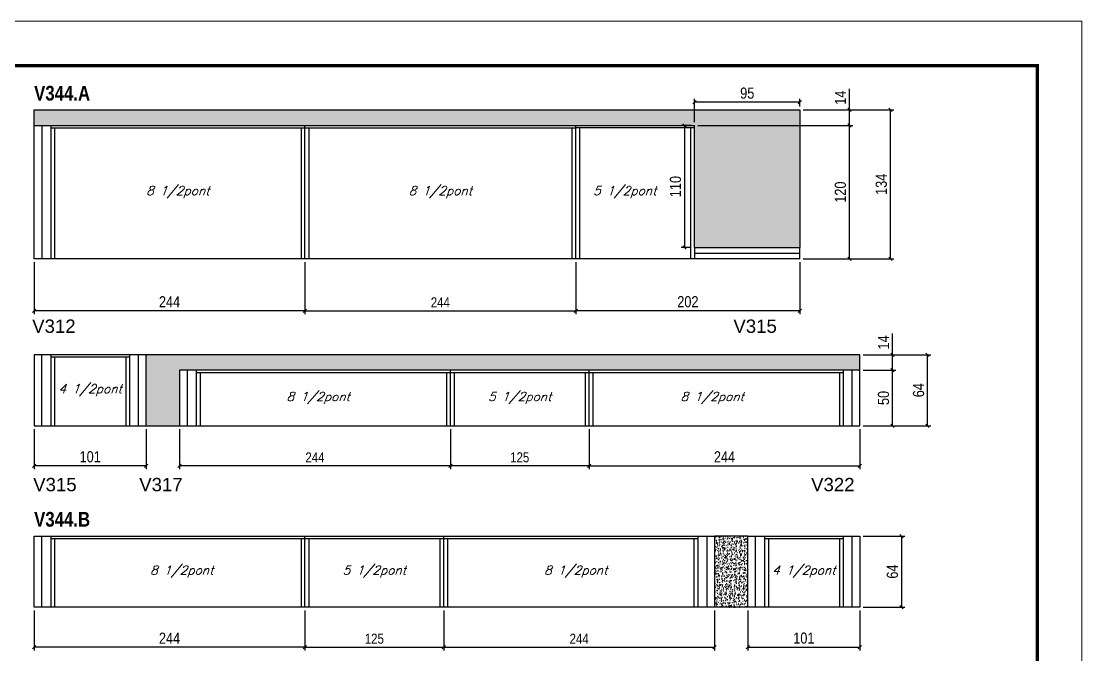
# Model space of a CAD drawing. Extents: x 2603 to 22413, y 1253 to 30260.
# Drawn here: x 18466 to 19421, y 21258 to 21829 of the extents above; entities that cross this region are included whole.
import ezdxf

# ---------------------------------------------------------------- set-up
doc = ezdxf.new("R2010")
doc.units = 0
doc.linetypes.add('DASHED', pattern=[0.75, 0.5, -0.25])
for name, color, linetype in [('5', 5, 'Continuous'), ('COTA', 241, 'Continuous'), ('NOMENCLATURA', 7, 'Continuous'), ('Painéis', 200, 'Continuous'), ('SARR_2.2x10', 60, 'Continuous'), ('SARR_2.2x7', 40, 'Continuous'), ('SARR_3.5x7', 81, 'Continuous'), ('texto', 7, 'Continuous')]:
    doc.layers.add(name, color=color, linetype=linetype)
doc.layers.add('Folhas', color=255, linetype='Continuous', lineweight=9)
doc.layers.add('SARRAFO DE PRESSAO', color=251, linetype='DASHED', lineweight=9)
doc.styles.add('COTA TECNICA', font='techl___.ttf', dxfattribs={"height": 10})
doc.styles.add('COTA TECNICA-50', font='techl___.ttf', dxfattribs={"height": 9})
doc.styles.add('Romans', font='romans.shx')
doc.styles.get("Standard").update_dxf_attribs({"font": 'arial.ttf'})
doc.styles.add('TECNICA', font='techb___.ttf', dxfattribs={"height": 10})
doc.dimstyles.new('COTA PAINEL-50', dxfattribs={"dimtxt": 9, "dimasz": 3, "dimexe": 3, "dimexo": 3, "dimgap": 3, "dimtad": 1, "dimdec": 1, "dimzin": 12, "dimdsep": 46, "dimtxsty": 'COTA TECNICA-50', "dimblk1": 'OBLIQUE', "dimblk2": 'OBLIQUE', "dimsah": 1, "dimcen": 0.9, "dimclrd": 4, "dimclre": 4, "dimclrt": 240, "dimadec": 1, "dimazin": 3, "dimtfac": 1, "dimtdec": 1, "dimtmove": 0, "dimatfit": 3, "dimfxl": 1, "dimtolj": 1, "dimtzin": 12, "dimarcsym": 0})
doc.dimstyles.new('PAINEL', dxfattribs={"dimtxt": 10, "dimasz": 3, "dimexe": 3, "dimexo": 3, "dimgap": 3, "dimtad": 1, "dimdec": 1, "dimzin": 12, "dimdsep": 46, "dimtxsty": 'COTA TECNICA', "dimblk1": 'OBLIQUE', "dimblk2": 'OBLIQUE', "dimsah": 1, "dimcen": 0.9, "dimclrd": 4, "dimclre": 4, "dimclrt": 240, "dimadec": 1, "dimazin": 3, "dimtfac": 1, "dimtdec": 1, "dimtmove": 0, "dimatfit": 3, "dimfxl": 1, "dimtolj": 1, "dimtzin": 12, "dimarcsym": 0})

# ---------------------------------------------------------------- blocks, each defined once
blk = doc.blocks.new('9999999999')
at = {"layer": 'Folhas'}
blk.add_lwpolyline([(98138.98, 34190.21), (99623.98, 34190.21), (99623.98, 35240.21), (98138.98, 35240.21)], close=True, dxfattribs=at)
at = {"layer": 'Folhas', "color": 30, "const_width": 3}
blk.add_lwpolyline([(98213.98, 34230.21), (99583.98, 34230.21), (99583.98, 35200.21), (98213.98, 35200.21)], close=True, dxfattribs=at)
blk = doc.blocks.new('_Oblique')
at = {"color": 0, "linetype": 'ByBlock', "lineweight": -2}
blk.add_line((-0.5, -0.5), (0.5, 0.5), dxfattribs=at)
blk = doc.blocks.new('*D19')
at = {"layer": 'COTA', "color": 4, "linetype": 'ByBlock', "lineweight": -2, "transparency": 16777216}
for p, q in [((18721.47, 21612.18), (18721.47, 21565.31)), ((18965.47, 21612.18), (18965.47, 21565.31)), ((18721.47, 21568.31), (18965.47, 21568.31))]:
    blk.add_line(p, q, dxfattribs=at)
at = {"layer": 'Defpoints', "color": 0, "linetype": 'ByBlock', "transparency": 16777216}
for p in [(18721.47, 21615.18), (18965.47, 21615.18), (18965.47, 21568.31)]:
    blk.add_point(p, dxfattribs=at)
at = {"layer": 'COTA', "color": 4, "linetype": 'ByBlock', "lineweight": -2, "transparency": 16777216, "xscale": 3, "yscale": 3, "zscale": 3, "rotation": 180}
blk.add_blockref('_Oblique', (18721.47, 21568.31), dxfattribs=at)
at = {"layer": 'COTA', "color": 4, "linetype": 'ByBlock', "lineweight": -2, "transparency": 16777216, "xscale": 3, "yscale": 3, "zscale": 3}
blk.add_blockref('_Oblique', (18965.47, 21568.31), dxfattribs=at)
at = {"layer": 'COTA', "color": 240, "linetype": 'ByBlock', "transparency": 16777216, "insert": (18843.47, 21575.87), "char_height": 9, "attachment_point": 5, "style": 'COTA TECNICA-50'}
blk.add_mtext('\\A1;244', dxfattribs=at)
blk = doc.blocks.new('*D690')
at = {"layer": 'COTA', "color": 4, "linetype": 'ByBlock', "lineweight": -2, "transparency": 16777216}
for p, q in [((18477.47, 21612.18), (18477.47, 21565.31)), ((18721.47, 21612.18), (18721.47, 21565.31)), ((18721.47, 21568.31), (18477.47, 21568.31))]:
    blk.add_line(p, q, dxfattribs=at)
at = {"layer": 'Defpoints', "color": 0, "linetype": 'ByBlock', "transparency": 16777216}
for p in [(18477.47, 21615.18), (18721.47, 21615.18), (18477.47, 21568.31)]:
    blk.add_point(p, dxfattribs=at)
at = {"layer": 'COTA', "color": 4, "linetype": 'ByBlock', "lineweight": -2, "transparency": 16777216, "xscale": 3, "yscale": 3, "zscale": 3, "rotation": 180}
blk.add_blockref('_Oblique', (18477.47, 21568.31), dxfattribs=at)
at = {"layer": 'COTA', "color": 4, "linetype": 'ByBlock', "lineweight": -2, "transparency": 16777216, "xscale": 3, "yscale": 3, "zscale": 3}
blk.add_blockref('_Oblique', (18721.47, 21568.31), dxfattribs=at)
at = {"layer": 'COTA', "color": 240, "linetype": 'ByBlock', "transparency": 16777216, "insert": (18599.47, 21576.38), "char_height": 10, "attachment_point": 5, "style": 'COTA TECNICA'}
blk.add_mtext('\\A1;244', dxfattribs=at)
blk = doc.blocks.new('*D20')
at = {"layer": 'COTA', "color": 4, "linetype": 'ByBlock', "lineweight": -2, "transparency": 16777216}
for p, q in [((18965.47, 21612.18), (18965.47, 21565.31)), ((19167.47, 21612.18), (19167.47, 21565.31)), ((19167.47, 21568.31), (18965.47, 21568.31))]:
    blk.add_line(p, q, dxfattribs=at)
at = {"layer": 'Defpoints', "color": 0, "linetype": 'ByBlock', "transparency": 16777216}
for p in [(18965.47, 21615.18), (19167.47, 21615.18), (18965.47, 21568.31)]:
    blk.add_point(p, dxfattribs=at)
at = {"layer": 'COTA', "color": 4, "linetype": 'ByBlock', "lineweight": -2, "transparency": 16777216, "xscale": 3, "yscale": 3, "zscale": 3, "rotation": 180}
blk.add_blockref('_Oblique', (18965.47, 21568.31), dxfattribs=at)
at = {"layer": 'COTA', "color": 4, "linetype": 'ByBlock', "lineweight": -2, "transparency": 16777216, "xscale": 3, "yscale": 3, "zscale": 3}
blk.add_blockref('_Oblique', (19167.47, 21568.31), dxfattribs=at)
at = {"layer": 'COTA', "color": 240, "linetype": 'ByBlock', "transparency": 16777216, "insert": (19066.47, 21576.41), "char_height": 10, "attachment_point": 5, "style": 'COTA TECNICA'}
blk.add_mtext('\\A1;202', dxfattribs=at)
blk = doc.blocks.new('*D21')
at = {"layer": 'COTA', "color": 4, "linetype": 'ByBlock', "lineweight": -2, "transparency": 16777216}
for p, q in [((19072.47, 21738.18), (19072.47, 21759.19)), ((19167.47, 21752.18), (19167.47, 21759.19)), ((19167.47, 21756.19), (19072.47, 21756.19))]:
    blk.add_line(p, q, dxfattribs=at)
at = {"layer": 'Defpoints', "color": 0, "linetype": 'ByBlock', "transparency": 16777216}
for p in [(19072.47, 21756.19), (19167.47, 21749.18), (19072.47, 21735.18)]:
    blk.add_point(p, dxfattribs=at)
at = {"layer": 'COTA', "color": 4, "linetype": 'ByBlock', "lineweight": -2, "transparency": 16777216, "xscale": 3, "yscale": 3, "zscale": 3, "rotation": 180}
blk.add_blockref('_Oblique', (19072.47, 21756.19), dxfattribs=at)
at = {"layer": 'COTA', "color": 4, "linetype": 'ByBlock', "lineweight": -2, "transparency": 16777216, "xscale": 3, "yscale": 3, "zscale": 3}
blk.add_blockref('_Oblique', (19167.47, 21756.19), dxfattribs=at)
at = {"layer": 'COTA', "color": 240, "linetype": 'ByBlock', "transparency": 16777216, "insert": (19119.97, 21764.33), "char_height": 10, "attachment_point": 5, "style": 'COTA TECNICA'}
blk.add_mtext('\\A1;95', dxfattribs=at)
blk = doc.blocks.new('*D691')
at = {"layer": 'COTA', "color": 4, "linetype": 'ByBlock', "lineweight": -2, "transparency": 16777216}
for p, q in [((19069.47, 21735.18), (19060.45, 21735.18)), ((19063.45, 21735.18), (19063.45, 21625.18)), ((19069.47, 21625.18), (19060.45, 21625.18))]:
    blk.add_line(p, q, dxfattribs=at)
at = {"layer": 'Defpoints', "color": 0, "linetype": 'ByBlock', "transparency": 16777216}
for p in [(19072.47, 21735.18), (19063.45, 21625.18), (19072.47, 21625.18)]:
    blk.add_point(p, dxfattribs=at)
at = {"layer": 'COTA', "color": 4, "linetype": 'ByBlock', "lineweight": -2, "transparency": 16777216, "xscale": 3, "yscale": 3, "zscale": 3}
for p, rotation in [((19063.45, 21735.18), 90), ((19063.45, 21625.18), 270)]:
    blk.add_blockref('_Oblique', p, dxfattribs=dict(at, rotation=rotation))
at = {"layer": 'COTA', "color": 240, "linetype": 'ByBlock', "transparency": 16777216, "insert": (19055.35, 21680.18), "char_height": 10, "attachment_point": 5, "rotation": 90, "style": 'COTA TECNICA'}
blk.add_mtext('\\A1;110', dxfattribs=at)
blk = doc.blocks.new('*D692')
at = {"layer": 'COTA', "color": 4, "linetype": 'ByBlock', "lineweight": -2, "transparency": 16777216}
for p, q in [((19075.47, 21735.18), (19215.02, 21735.18)), ((19212.02, 21615.18), (19212.02, 21735.18)), ((19170.47, 21615.18), (19215.02, 21615.18))]:
    blk.add_line(p, q, dxfattribs=at)
at = {"layer": 'Defpoints', "color": 0, "linetype": 'ByBlock', "transparency": 16777216}
for p in [(19072.47, 21735.18), (19212.02, 21735.18), (19167.47, 21615.18)]:
    blk.add_point(p, dxfattribs=at)
at = {"layer": 'COTA', "color": 4, "linetype": 'ByBlock', "lineweight": -2, "transparency": 16777216, "xscale": 3, "yscale": 3, "zscale": 3}
for p, rotation in [((19212.02, 21735.18), 90), ((19212.02, 21615.18), 270)]:
    blk.add_blockref('_Oblique', p, dxfattribs=dict(at, rotation=rotation))
at = {"layer": 'COTA', "color": 240, "linetype": 'ByBlock', "transparency": 16777216, "insert": (19203.92, 21675.18), "char_height": 10, "attachment_point": 5, "rotation": 90, "style": 'COTA TECNICA'}
blk.add_mtext('\\A1;120', dxfattribs=at)
blk = doc.blocks.new('*D693')
at = {"layer": 'COTA', "color": 4, "linetype": 'ByBlock', "lineweight": -2, "transparency": 16777216}
for p, q in [((19212.02, 21749.18), (19212.02, 21768.29)), ((19170.47, 21749.18), (19215.02, 21749.18)), ((19212.02, 21735.18), (19212.02, 21749.18)), ((19075.47, 21735.18), (19215.02, 21735.18))]:
    blk.add_line(p, q, dxfattribs=at)
at = {"layer": 'Defpoints', "color": 0, "linetype": 'ByBlock', "transparency": 16777216}
for p in [(19167.47, 21749.18), (19212.02, 21749.18), (19072.47, 21735.18)]:
    blk.add_point(p, dxfattribs=at)
at = {"layer": 'COTA', "color": 4, "linetype": 'ByBlock', "lineweight": -2, "transparency": 16777216, "xscale": 3, "yscale": 3, "zscale": 3}
for p, rotation in [((19212.02, 21749.18), 90), ((19212.02, 21735.18), 270)]:
    blk.add_blockref('_Oblique', p, dxfattribs=dict(at, rotation=rotation))
at = {"layer": 'COTA', "color": 240, "linetype": 'ByBlock', "transparency": 16777216, "insert": (19203.95, 21760.24), "char_height": 10, "attachment_point": 5, "rotation": 90, "style": 'COTA TECNICA'}
blk.add_mtext('\\A1;14', dxfattribs=at)
blk = doc.blocks.new('*D694')
at = {"layer": 'COTA', "color": 4, "linetype": 'ByBlock', "lineweight": -2, "transparency": 16777216}
for p, q in [((19170.47, 21749.18), (19252.03, 21749.18)), ((19249.03, 21615.18), (19249.03, 21749.18)), ((19170.47, 21615.18), (19252.03, 21615.18))]:
    blk.add_line(p, q, dxfattribs=at)
at = {"layer": 'Defpoints', "color": 0, "linetype": 'ByBlock', "transparency": 16777216}
for p in [(19167.47, 21749.18), (19249.03, 21749.18), (19167.47, 21615.18)]:
    blk.add_point(p, dxfattribs=at)
at = {"layer": 'COTA', "color": 4, "linetype": 'ByBlock', "lineweight": -2, "transparency": 16777216, "xscale": 3, "yscale": 3, "zscale": 3}
for p, rotation in [((19249.03, 21749.18), 90), ((19249.03, 21615.18), 270)]:
    blk.add_blockref('_Oblique', p, dxfattribs=dict(at, rotation=rotation))
at = {"layer": 'COTA', "color": 240, "linetype": 'ByBlock', "transparency": 16777216, "insert": (19240.81, 21682.18), "char_height": 10, "attachment_point": 5, "rotation": 90, "style": 'COTA TECNICA'}
blk.add_mtext('\\A1;134', dxfattribs=at)
blk = doc.blocks.new('*D22')
at = {"layer": 'COTA', "color": 4, "linetype": 'ByBlock', "lineweight": -2, "transparency": 16777216}
for p, q in [((18852.47, 21461.72), (18852.47, 21425.63)), ((18977.47, 21461.72), (18977.47, 21425.63)), ((18977.47, 21428.63), (18852.47, 21428.63))]:
    blk.add_line(p, q, dxfattribs=at)
at = {"layer": 'Defpoints', "color": 0, "linetype": 'ByBlock', "transparency": 16777216}
for p in [(18852.47, 21464.72), (18977.47, 21464.72), (18852.47, 21428.63)]:
    blk.add_point(p, dxfattribs=at)
at = {"layer": 'COTA', "color": 4, "linetype": 'ByBlock', "lineweight": -2, "transparency": 16777216, "xscale": 3, "yscale": 3, "zscale": 3, "rotation": 180}
blk.add_blockref('_Oblique', (18852.47, 21428.63), dxfattribs=at)
at = {"layer": 'COTA', "color": 4, "linetype": 'ByBlock', "lineweight": -2, "transparency": 16777216, "xscale": 3, "yscale": 3, "zscale": 3}
blk.add_blockref('_Oblique', (18977.47, 21428.63), dxfattribs=at)
at = {"layer": 'COTA', "color": 240, "linetype": 'ByBlock', "transparency": 16777216, "insert": (18914.97, 21436.23), "char_height": 9, "attachment_point": 5, "style": 'COTA TECNICA-50'}
blk.add_mtext('\\A1;125', dxfattribs=at)
blk = doc.blocks.new('*D695')
at = {"layer": 'COTA', "color": 4, "linetype": 'ByBlock', "lineweight": -2, "transparency": 16777216}
for p, q in [((18608.47, 21461.72), (18608.47, 21425.63)), ((18852.47, 21461.72), (18852.47, 21425.63)), ((18852.47, 21428.63), (18608.47, 21428.63))]:
    blk.add_line(p, q, dxfattribs=at)
at = {"layer": 'Defpoints', "color": 0, "linetype": 'ByBlock', "transparency": 16777216}
for p in [(18608.47, 21464.72), (18852.47, 21464.72), (18608.47, 21428.63)]:
    blk.add_point(p, dxfattribs=at)
at = {"layer": 'COTA', "color": 4, "linetype": 'ByBlock', "lineweight": -2, "transparency": 16777216, "xscale": 3, "yscale": 3, "zscale": 3, "rotation": 180}
blk.add_blockref('_Oblique', (18608.47, 21428.63), dxfattribs=at)
at = {"layer": 'COTA', "color": 4, "linetype": 'ByBlock', "lineweight": -2, "transparency": 16777216, "xscale": 3, "yscale": 3, "zscale": 3}
blk.add_blockref('_Oblique', (18852.47, 21428.63), dxfattribs=at)
at = {"layer": 'COTA', "color": 240, "linetype": 'ByBlock', "transparency": 16777216, "insert": (18730.47, 21436.19), "char_height": 9, "attachment_point": 5, "style": 'COTA TECNICA-50'}
blk.add_mtext('\\A1;244', dxfattribs=at)
blk = doc.blocks.new('*D696')
at = {"layer": 'COTA', "color": 4, "linetype": 'ByBlock', "lineweight": -2, "transparency": 16777216}
for p, q in [((18977.47, 21461.72), (18977.47, 21425.63)), ((19221.47, 21461.72), (19221.47, 21425.63)), ((18977.47, 21428.63), (19221.47, 21428.63))]:
    blk.add_line(p, q, dxfattribs=at)
at = {"layer": 'Defpoints', "color": 0, "linetype": 'ByBlock', "transparency": 16777216}
for p in [(18977.47, 21464.72), (19221.47, 21464.72), (19221.47, 21428.63)]:
    blk.add_point(p, dxfattribs=at)
at = {"layer": 'COTA', "color": 4, "linetype": 'ByBlock', "lineweight": -2, "transparency": 16777216, "xscale": 3, "yscale": 3, "zscale": 3, "rotation": 180}
blk.add_blockref('_Oblique', (18977.47, 21428.63), dxfattribs=at)
at = {"layer": 'COTA', "color": 4, "linetype": 'ByBlock', "lineweight": -2, "transparency": 16777216, "xscale": 3, "yscale": 3, "zscale": 3}
blk.add_blockref('_Oblique', (19221.47, 21428.63), dxfattribs=at)
at = {"layer": 'COTA', "color": 240, "linetype": 'ByBlock', "transparency": 16777216, "insert": (19099.47, 21436.7), "char_height": 10, "attachment_point": 5, "style": 'COTA TECNICA'}
blk.add_mtext('\\A1;244', dxfattribs=at)
blk = doc.blocks.new('*D697')
at = {"layer": 'COTA', "color": 4, "linetype": 'ByBlock', "lineweight": -2, "transparency": 16777216}
for p, q in [((19224.47, 21528.72), (19285.45, 21528.72)), ((19282.45, 21464.72), (19282.45, 21528.72)), ((19224.47, 21464.72), (19285.45, 21464.72))]:
    blk.add_line(p, q, dxfattribs=at)
at = {"layer": 'Defpoints', "color": 0, "linetype": 'ByBlock', "transparency": 16777216}
for p in [(19221.47, 21528.72), (19282.45, 21528.72), (19221.47, 21464.72)]:
    blk.add_point(p, dxfattribs=at)
at = {"layer": 'COTA', "color": 4, "linetype": 'ByBlock', "lineweight": -2, "transparency": 16777216, "xscale": 3, "yscale": 3, "zscale": 3}
for p, rotation in [((19282.45, 21528.72), 90), ((19282.45, 21464.72), 270)]:
    blk.add_blockref('_Oblique', p, dxfattribs=dict(at, rotation=rotation))
at = {"layer": 'COTA', "color": 240, "linetype": 'ByBlock', "transparency": 16777216, "insert": (19274.35, 21496.72), "char_height": 10, "attachment_point": 5, "rotation": 90, "style": 'COTA TECNICA'}
blk.add_mtext('\\A1;64', dxfattribs=at)
blk = doc.blocks.new('*D698')
at = {"layer": 'COTA', "color": 4, "linetype": 'ByBlock', "lineweight": -2, "transparency": 16777216}
for p, q in [((19224.47, 21514.72), (19253.86, 21514.72)), ((19250.86, 21464.72), (19250.86, 21514.72)), ((19224.47, 21464.72), (19253.86, 21464.72))]:
    blk.add_line(p, q, dxfattribs=at)
at = {"layer": 'Defpoints', "color": 0, "linetype": 'ByBlock', "transparency": 16777216}
for p in [(19221.47, 21514.72), (19250.86, 21514.72), (19221.47, 21464.72)]:
    blk.add_point(p, dxfattribs=at)
at = {"layer": 'COTA', "color": 4, "linetype": 'ByBlock', "lineweight": -2, "transparency": 16777216, "xscale": 3, "yscale": 3, "zscale": 3}
for p, rotation in [((19250.86, 21514.72), 90), ((19250.86, 21464.72), 270)]:
    blk.add_blockref('_Oblique', p, dxfattribs=dict(at, rotation=rotation))
at = {"layer": 'COTA', "color": 240, "linetype": 'ByBlock', "transparency": 16777216, "insert": (19242.75, 21489.72), "char_height": 10, "attachment_point": 5, "rotation": 90, "style": 'COTA TECNICA'}
blk.add_mtext('\\A1;50', dxfattribs=at)
blk = doc.blocks.new('*D699')
at = {"layer": 'COTA', "color": 4, "linetype": 'ByBlock', "lineweight": -2, "transparency": 16777216}
for p, q in [((19250.86, 21528.72), (19250.86, 21547.83)), ((19224.47, 21528.72), (19253.86, 21528.72)), ((19250.86, 21514.72), (19250.86, 21528.72)), ((19224.47, 21514.72), (19253.86, 21514.72))]:
    blk.add_line(p, q, dxfattribs=at)
at = {"layer": 'Defpoints', "color": 0, "linetype": 'ByBlock', "transparency": 16777216}
for p in [(19221.47, 21528.72), (19250.86, 21528.72), (19221.47, 21514.72)]:
    blk.add_point(p, dxfattribs=at)
at = {"layer": 'COTA', "color": 4, "linetype": 'ByBlock', "lineweight": -2, "transparency": 16777216, "xscale": 3, "yscale": 3, "zscale": 3}
for p, rotation in [((19250.86, 21528.72), 90), ((19250.86, 21514.72), 270)]:
    blk.add_blockref('_Oblique', p, dxfattribs=dict(at, rotation=rotation))
at = {"layer": 'COTA', "color": 240, "linetype": 'ByBlock', "transparency": 16777216, "insert": (19242.79, 21539.77), "char_height": 10, "attachment_point": 5, "rotation": 90, "style": 'COTA TECNICA'}
blk.add_mtext('\\A1;14', dxfattribs=at)
blk = doc.blocks.new('*D700')
at = {"layer": 'COTA', "color": 4, "linetype": 'ByBlock', "lineweight": -2, "transparency": 16777216}
for p, q in [((18477.47, 21461.72), (18477.47, 21425.63)), ((18578.47, 21461.72), (18578.47, 21425.63)), ((18578.47, 21428.63), (18477.47, 21428.63))]:
    blk.add_line(p, q, dxfattribs=at)
at = {"layer": 'Defpoints', "color": 0, "linetype": 'ByBlock', "transparency": 16777216}
for p in [(18477.47, 21464.72), (18578.47, 21464.72), (18477.47, 21428.63)]:
    blk.add_point(p, dxfattribs=at)
at = {"layer": 'COTA', "color": 4, "linetype": 'ByBlock', "lineweight": -2, "transparency": 16777216, "xscale": 3, "yscale": 3, "zscale": 3, "rotation": 180}
blk.add_blockref('_Oblique', (18477.47, 21428.63), dxfattribs=at)
at = {"layer": 'COTA', "color": 4, "linetype": 'ByBlock', "lineweight": -2, "transparency": 16777216, "xscale": 3, "yscale": 3, "zscale": 3}
blk.add_blockref('_Oblique', (18578.47, 21428.63), dxfattribs=at)
at = {"layer": 'COTA', "color": 240, "linetype": 'ByBlock', "transparency": 16777216, "insert": (18527.97, 21436.73), "char_height": 10, "attachment_point": 5, "style": 'COTA TECNICA'}
blk.add_mtext('\\A1;101', dxfattribs=at)
blk = doc.blocks.new('*D25')
at = {"layer": 'COTA', "color": 4, "linetype": 'ByBlock', "lineweight": -2, "transparency": 16777216}
for p, q in [((18721.47, 21298.31), (18721.47, 21262.23)), ((18846.47, 21298.31), (18846.47, 21262.23)), ((18721.47, 21265.23), (18846.47, 21265.23))]:
    blk.add_line(p, q, dxfattribs=at)
at = {"layer": 'Defpoints', "color": 0, "linetype": 'ByBlock', "transparency": 16777216}
for p in [(18721.47, 21301.31), (18846.47, 21301.31), (18846.47, 21265.23)]:
    blk.add_point(p, dxfattribs=at)
at = {"layer": 'COTA', "color": 4, "linetype": 'ByBlock', "lineweight": -2, "transparency": 16777216, "xscale": 3, "yscale": 3, "zscale": 3, "rotation": 180}
blk.add_blockref('_Oblique', (18721.47, 21265.23), dxfattribs=at)
at = {"layer": 'COTA', "color": 4, "linetype": 'ByBlock', "lineweight": -2, "transparency": 16777216, "xscale": 3, "yscale": 3, "zscale": 3}
blk.add_blockref('_Oblique', (18846.47, 21265.23), dxfattribs=at)
at = {"layer": 'COTA', "color": 240, "linetype": 'ByBlock', "transparency": 16777216, "insert": (18783.97, 21272.82), "char_height": 9, "attachment_point": 5, "style": 'COTA TECNICA-50'}
blk.add_mtext('\\A1;125', dxfattribs=at)
blk = doc.blocks.new('*D716')
at = {"layer": 'COTA', "color": 4, "linetype": 'ByBlock', "lineweight": -2, "transparency": 16777216}
for p, q in [((18846.47, 21298.31), (18846.47, 21262.23)), ((19090.47, 21298.31), (19090.47, 21262.23)), ((18846.47, 21265.23), (19090.47, 21265.23))]:
    blk.add_line(p, q, dxfattribs=at)
at = {"layer": 'Defpoints', "color": 0, "linetype": 'ByBlock', "transparency": 16777216}
for p in [(18846.47, 21301.31), (19090.47, 21301.31), (19090.47, 21265.23)]:
    blk.add_point(p, dxfattribs=at)
at = {"layer": 'COTA', "color": 4, "linetype": 'ByBlock', "lineweight": -2, "transparency": 16777216, "xscale": 3, "yscale": 3, "zscale": 3, "rotation": 180}
blk.add_blockref('_Oblique', (18846.47, 21265.23), dxfattribs=at)
at = {"layer": 'COTA', "color": 4, "linetype": 'ByBlock', "lineweight": -2, "transparency": 16777216, "xscale": 3, "yscale": 3, "zscale": 3}
blk.add_blockref('_Oblique', (19090.47, 21265.23), dxfattribs=at)
at = {"layer": 'COTA', "color": 240, "linetype": 'ByBlock', "transparency": 16777216, "insert": (18968.47, 21272.79), "char_height": 9, "attachment_point": 5, "style": 'COTA TECNICA-50'}
blk.add_mtext('\\A1;244', dxfattribs=at)
blk = doc.blocks.new('*D717')
at = {"layer": 'COTA', "color": 4, "linetype": 'ByBlock', "lineweight": -2, "transparency": 16777216}
for p, q in [((18477.47, 21298.31), (18477.47, 21262.23)), ((18721.47, 21298.31), (18721.47, 21262.23)), ((18721.47, 21265.23), (18477.47, 21265.23))]:
    blk.add_line(p, q, dxfattribs=at)
at = {"layer": 'Defpoints', "color": 0, "linetype": 'ByBlock', "transparency": 16777216}
for p in [(18477.47, 21301.31), (18721.47, 21301.31), (18477.47, 21265.23)]:
    blk.add_point(p, dxfattribs=at)
at = {"layer": 'COTA', "color": 4, "linetype": 'ByBlock', "lineweight": -2, "transparency": 16777216, "xscale": 3, "yscale": 3, "zscale": 3, "rotation": 180}
blk.add_blockref('_Oblique', (18477.47, 21265.23), dxfattribs=at)
at = {"layer": 'COTA', "color": 4, "linetype": 'ByBlock', "lineweight": -2, "transparency": 16777216, "xscale": 3, "yscale": 3, "zscale": 3}
blk.add_blockref('_Oblique', (18721.47, 21265.23), dxfattribs=at)
at = {"layer": 'COTA', "color": 240, "linetype": 'ByBlock', "transparency": 16777216, "insert": (18599.47, 21273.3), "char_height": 10, "attachment_point": 5, "style": 'COTA TECNICA'}
blk.add_mtext('\\A1;244', dxfattribs=at)
blk = doc.blocks.new('*D718')
at = {"layer": 'COTA', "color": 4, "linetype": 'ByBlock', "lineweight": -2, "transparency": 16777216}
for p, q in [((19120.47, 21298.31), (19120.47, 21262.23)), ((19221.47, 21298.31), (19221.47, 21262.23)), ((19120.47, 21265.23), (19221.47, 21265.23))]:
    blk.add_line(p, q, dxfattribs=at)
at = {"layer": 'Defpoints', "color": 0, "linetype": 'ByBlock', "transparency": 16777216}
for p in [(19120.47, 21301.31), (19221.47, 21301.31), (19221.47, 21265.23)]:
    blk.add_point(p, dxfattribs=at)
at = {"layer": 'COTA', "color": 4, "linetype": 'ByBlock', "lineweight": -2, "transparency": 16777216, "xscale": 3, "yscale": 3, "zscale": 3, "rotation": 180}
blk.add_blockref('_Oblique', (19120.47, 21265.23), dxfattribs=at)
at = {"layer": 'COTA', "color": 4, "linetype": 'ByBlock', "lineweight": -2, "transparency": 16777216, "xscale": 3, "yscale": 3, "zscale": 3}
blk.add_blockref('_Oblique', (19221.47, 21265.23), dxfattribs=at)
at = {"layer": 'COTA', "color": 240, "linetype": 'ByBlock', "transparency": 16777216, "insert": (19170.97, 21273.33), "char_height": 10, "attachment_point": 5, "style": 'COTA TECNICA'}
blk.add_mtext('\\A1;101', dxfattribs=at)
blk = doc.blocks.new('*D719')
at = {"layer": 'COTA', "color": 4, "linetype": 'ByBlock', "lineweight": -2, "transparency": 16777216}
for p, q in [((19224.47, 21365.31), (19261.85, 21365.31)), ((19258.85, 21365.31), (19258.85, 21301.31)), ((19224.47, 21301.31), (19261.85, 21301.31))]:
    blk.add_line(p, q, dxfattribs=at)
at = {"layer": 'Defpoints', "color": 0, "linetype": 'ByBlock', "transparency": 16777216}
for p in [(19221.47, 21365.31), (19221.47, 21301.31), (19258.85, 21301.31)]:
    blk.add_point(p, dxfattribs=at)
at = {"layer": 'COTA', "color": 4, "linetype": 'ByBlock', "lineweight": -2, "transparency": 16777216, "xscale": 3, "yscale": 3, "zscale": 3}
for p, rotation in [((19258.85, 21365.31), 90), ((19258.85, 21301.31), 270)]:
    blk.add_blockref('_Oblique', p, dxfattribs=dict(at, rotation=rotation))
at = {"layer": 'COTA', "color": 240, "linetype": 'ByBlock', "transparency": 16777216, "insert": (19250.75, 21333.31), "char_height": 10, "attachment_point": 5, "rotation": 90, "style": 'COTA TECNICA'}
blk.add_mtext('\\A1;64', dxfattribs=at)

msp = doc.modelspace()

# ---------------------------------------------------------------- hatches: boundary and pattern name
at = {"layer": 'COTA', "linetype": 'ByBlock'}
h = msp.add_hatch(dxfattribs=at)
h.set_pattern_fill('AR-CONC', color=256, scale=0.03)
h.set_pattern_definition([(50, (-115866.6203, -5371.0305), (5.46554007, -0.47817257), [0.5715, -6.2865]), (355, (-115866.62, -5371.0305), (-1.05730264, 5.73170536), [0.4572, -5.02921753]), (100.4514447, (-115866.165, -5371.0704), (4.40823741, 5.25353256), [0.48570026, -5.34270734]), (46.1842, (-115866.62, -5369.5065), (8.13237123, -1.26126984), [0.85725, -9.42975]), (96.6355576, (-115865.9426, -5369.612), (7.122124, 7.42278374), [0.7285507, -8.01406824]), (351.184151, (-115866.62, -5369.5065), (7.122124, 7.42278374), [0.685799, -7.54379196]), (21, (-115865.8583, -5369.8875), (4.54843174, -3.06795595), [0.5715, -6.2865]), (326, (-115865.858, -5369.8875), (1.85406085, 5.52563898), [0.4572, -5.0292]), (71.451445, (-115865.479, -5370.143), (6.40249258, 2.45768307), [0.48570026, -5.34269813]), (37.5, (-115866.6203, -5371.0305), (0.092658098, 2.536651166), [0, -4.96824, 0, -5.1054, 0, -5.04825]), (7.5, (-115866.6203, -5371.0305), (2.004589875, 3.005417245), [0, -2.91084, 0, -4.85394, 0, -1.92405]), (327.5, (-115868.3195, -5371.0305), (4.067717855, -0.17186232), [0, -1.905, 0, -5.9436, 0, -7.8867]), (317.5, (-115869.0815, -5371.0305), (4.44387544, 0.76279473), [0, -2.4765, 0, -3.94716, 0, -5.6007])])
h.paths.add_polyline_path([(19167.47, 21749.18), (18477.47, 21749.18), (18477.47, 21735.18), (19072.47, 21735.18), (19072.47, 21625.18), (19167.47, 21625.18)])
h = msp.add_hatch(dxfattribs=at)
h.set_pattern_fill('AR-CONC', color=256, scale=0.03)
h.set_pattern_definition([(50, (-115866.6203, -5323.6144), (5.46554007, -0.47817257), [0.5715, -6.2865]), (355, (-115866.62, -5323.6144), (-1.05730264, 5.73170536), [0.4572, -5.02921753]), (100.4514447, (-115866.165, -5323.654), (4.40823741, 5.25353256), [0.48570026, -5.34270734]), (46.1842, (-115866.62, -5322.0904), (8.13237123, -1.26126984), [0.85725, -9.42975]), (96.6355576, (-115865.9426, -5322.1955), (7.122124, 7.42278374), [0.7285507, -8.01406824]), (351.184151, (-115866.62, -5322.09), (7.122124, 7.42278374), [0.685799, -7.54379196]), (21, (-115865.8583, -5322.4714), (4.54843174, -3.06795595), [0.5715, -6.2865]), (326, (-115865.858, -5322.4714), (1.85406085, 5.52563898), [0.4572, -5.0292]), (71.451445, (-115865.479, -5322.727), (6.40249258, 2.45768307), [0.48570026, -5.34269813]), (37.5, (-115866.6203, -5323.6144), (0.092658098, 2.536651166), [0, -4.96824, 0, -5.1054, 0, -5.04825]), (7.5, (-115866.6203, -5323.6144), (2.004589875, 3.005417245), [0, -2.91084, 0, -4.85394, 0, -1.92405]), (327.5, (-115868.3195, -5323.6144), (4.067717855, -0.17186232), [0, -1.905, 0, -5.9436, 0, -7.8867]), (317.5, (-115869.0815, -5323.6144), (4.44387544, 0.76279473), [0, -2.4765, 0, -3.94716, 0, -5.6007])])
h.paths.add_polyline_path([(18578.47, 21528.72), (18578.47, 21464.72), (18608.47, 21464.72), (18608.47, 21514.72), (19221.47, 21514.72), (19221.47, 21528.72)])
h = msp.add_hatch(dxfattribs=at)
h.set_pattern_fill('AR-CONC', color=256, scale=0.03)
h.set_pattern_definition([(50, (-115866.6203, -5348.834), (5.46554007, -0.47817257), [0.5715, -6.2865]), (355, (-115866.62, -5348.834), (-1.05730264, 5.73170536), [0.4572, -5.02921753]), (100.4514447, (-115866.165, -5348.8737), (4.40823741, 5.25353256), [0.48570026, -5.34270734]), (46.1842, (-115866.62, -5347.31), (8.13237123, -1.26126984), [0.85725, -9.42975]), (96.6355576, (-115865.9426, -5347.415), (7.122124, 7.42278374), [0.7285507, -8.01406824]), (351.184151, (-115866.62, -5347.31), (7.122124, 7.42278374), [0.685799, -7.54379196]), (21, (-115865.8583, -5347.691), (4.54843174, -3.06795595), [0.5715, -6.2865]), (326, (-115865.858, -5347.691), (1.85406085, 5.52563898), [0.4572, -5.0292]), (71.451445, (-115865.479, -5347.9465), (6.40249258, 2.45768307), [0.48570026, -5.34269813]), (37.5, (-115866.6203, -5348.8339), (0.092658098, 2.536651166), [0, -4.96824, 0, -5.1054, 0, -5.04825]), (7.5, (-115866.6203, -5348.8339), (2.004589875, 3.005417245), [0, -2.91084, 0, -4.85394, 0, -1.92405]), (327.5, (-115868.3195, -5348.8339), (4.067717855, -0.17186232), [0, -1.905, 0, -5.9436, 0, -7.8867]), (317.5, (-115869.0815, -5348.834), (4.44387544, 0.76279473), [0, -2.4765, 0, -3.94716, 0, -5.6007])])
h.paths.add_polyline_path([(19090.47, 21301.31), (19120.47, 21301.31), (19120.47, 21365.31), (19090.47, 21365.31)])

# ---------------------------------------------------------------- linework, layer by layer
for p, q in [((18477.47, 21735.18), (18477.47, 21749.18)), ((18477.47, 21749.18), (19167.47, 21749.18)), ((19167.47, 21749.18), (19167.47, 21625.18)), ((19072.47, 21625.18), (19072.47, 21615.18)), ((18492.47, 21528.72), (18492.47, 21464.72)), ((18563.47, 21528.72), (18563.47, 21464.72)), ((19221.47, 21528.72), (18578.47, 21528.72)), ((19221.47, 21514.72), (19221.47, 21528.72)), ((19206.47, 21514.72), (19206.47, 21464.72)), ((18578.47, 21464.72), (18608.47, 21464.72)), ((18492.47, 21365.31), (18492.47, 21301.31)), ((19120.47, 21365.31), (19090.47, 21365.31)), ((19135.47, 21365.31), (19135.47, 21301.31)), ((19206.47, 21365.31), (19206.47, 21301.31)), ((19120.47, 21301.31), (19090.47, 21301.31))]:
    msp.add_line(p, q, dxfattribs=at)
at = {"layer": 'Painéis', "linetype": 'Continuous'}
for p, q in [((18477.47, 21615.18), (18477.47, 21735.18)), ((18477.47, 21735.18), (19072.47, 21735.18)), ((18721.47, 21615.18), (18721.47, 21735.18)), ((18965.47, 21615.18), (18965.47, 21735.18)), ((19072.47, 21625.18), (19072.47, 21735.18)), ((19072.47, 21625.18), (19167.47, 21625.18)), ((19167.47, 21615.18), (19167.47, 21625.18)), ((19167.47, 21615.18), (18477.47, 21615.18)), ((18578.47, 21528.72), (18477.47, 21528.72)), ((18477.47, 21528.72), (18477.47, 21464.72)), ((18578.47, 21464.72), (18578.47, 21528.72)), ((18608.47, 21514.72), (18608.47, 21464.72)), ((19221.47, 21514.72), (18608.47, 21514.72)), ((18852.47, 21464.72), (18852.47, 21514.72)), ((18977.47, 21464.72), (18977.47, 21514.72)), ((19221.47, 21464.72), (19221.47, 21514.72)), ((18477.47, 21464.72), (18578.47, 21464.72)), ((18608.47, 21464.72), (19221.47, 21464.72)), ((18477.47, 21301.31), (18477.47, 21365.31)), ((18477.47, 21365.31), (19090.47, 21365.31)), ((18721.47, 21301.31), (18721.47, 21365.31)), ((18846.47, 21301.31), (18846.47, 21365.31)), ((19090.47, 21365.31), (19090.47, 21301.31)), ((19120.47, 21301.31), (19120.47, 21365.31)), ((19120.47, 21365.31), (19221.47, 21365.31)), ((19221.47, 21365.31), (19221.47, 21301.31)), ((19090.47, 21301.31), (18477.47, 21301.31)), ((19221.47, 21301.31), (19120.47, 21301.31))]:
    msp.add_line(p, q, dxfattribs=at)
at = {"layer": 'SARR_2.2x10', "linetype": 'ByBlock'}
msp.add_line((19072.47, 21620.18), (19167.47, 21620.18), dxfattribs=at)
at = {"layer": 'SARR_2.2x7', "linetype": 'Continuous'}
for p, q in [((18484.47, 21735.18), (18484.47, 21615.18)), ((18492.47, 21732.98), (18721.47, 21732.98)), ((18721.47, 21732.98), (18965.47, 21732.98)), ((19072.47, 21732.98), (18965.47, 21732.98)), ((18484.47, 21464.72), (18484.47, 21528.72)), ((18571.47, 21464.72), (18571.47, 21528.72)), ((18563.47, 21526.52), (18492.47, 21526.52)), ((18615.47, 21514.72), (18615.47, 21464.72)), ((18852.47, 21512.52), (18623.47, 21512.52)), ((18977.47, 21512.52), (18852.47, 21512.52)), ((19206.47, 21512.52), (18977.47, 21512.52)), ((19214.47, 21464.72), (19214.47, 21514.72)), ((18484.47, 21301.31), (18484.47, 21365.31)), ((18492.47, 21363.11), (18721.47, 21363.11)), ((18721.47, 21363.11), (18846.47, 21363.11)), ((18846.47, 21363.11), (19075.47, 21363.11)), ((19083.47, 21365.31), (19083.47, 21301.31)), ((19127.47, 21301.31), (19127.47, 21365.31)), ((19135.47, 21363.11), (19206.47, 21363.11)), ((19214.47, 21301.31), (19214.47, 21365.31))]:
    msp.add_line(p, q, dxfattribs=at)
at = {"layer": 'SARR_3.5x7'}
for p, q in [((18492.47, 21735.18), (18492.47, 21615.18)), ((18495.97, 21732.98), (18495.97, 21615.18)), ((18717.97, 21732.98), (18717.97, 21615.18)), ((18724.97, 21732.98), (18724.97, 21615.18)), ((18961.97, 21732.98), (18961.97, 21615.18)), ((18968.97, 21732.98), (18968.97, 21615.18)), ((19068.97, 21732.98), (19068.97, 21615.18)), ((18495.97, 21526.52), (18495.97, 21464.72)), ((18559.97, 21526.52), (18559.97, 21464.72)), ((18623.47, 21514.72), (18623.47, 21464.72)), ((18626.97, 21512.52), (18626.97, 21464.72)), ((18848.97, 21512.52), (18848.97, 21464.72)), ((18855.97, 21512.52), (18855.97, 21464.72)), ((18973.97, 21512.52), (18973.97, 21464.72)), ((18980.97, 21512.52), (18980.97, 21464.72)), ((19202.97, 21512.52), (19202.97, 21464.72)), ((18495.97, 21363.11), (18495.97, 21301.31)), ((18717.97, 21363.11), (18717.97, 21301.31)), ((18724.97, 21363.11), (18724.97, 21301.31)), ((18842.97, 21363.11), (18842.97, 21301.31)), ((18849.97, 21363.11), (18849.97, 21301.31)), ((19071.97, 21363.11), (19071.97, 21301.31)), ((19075.47, 21365.31), (19075.47, 21301.31)), ((19138.97, 21363.11), (19138.97, 21301.31)), ((19202.97, 21363.11), (19202.97, 21301.31))]:
    msp.add_line(p, q, dxfattribs=at)

# ---------------------------------------------------------------- block references
at = {"layer": 'SARRAFO DE PRESSAO', "color": 6, "linetype": 'ByBlock'}
msp.add_blockref('9999999999', (-80202.6, -13411.06), dxfattribs=at)

# ---------------------------------------------------------------- texts
at = {"layer": '5', "linetype": 'Continuous'}
for s, p in [('V312', (18475.71, 21548.41)), ('V315', (19107.48, 21548.41)), ('V315', (18476.62, 21405.73)), ('V317', (18572.17, 21405.73)), ('V322', (19177.5, 21405.73))]:
    msp.add_text(s, height=12, rotation=359.99996, dxfattribs=at).set_placement(p)
at = {"layer": 'NOMENCLATURA', "style": 'TECNICA'}
for s, p in [('V344.A', (18477.47, 21757.7)), ('V344.B', (18477.47, 21373.83))]:
    msp.add_text(s, height=13.2, dxfattribs=at).set_placement(p)
at = {"layer": 'texto', "color": 2, "char_height": 8, "attachment_point": 5, "style": 'Romans'}
for s, insert in [('{\\Q19;\\C256;8 1/2pont}', (18606.97, 21675.18)), ('{\\Q19;\\C256;8 1/2pont}', (18843.47, 21675.18)), ('{\\Q19;\\C256;5 1/2pont}', (19009.62, 21675.18)), ('{\\Q19;\\C256;4 1/2pont}', (18527.97, 21496.72)), ('{\\Q19;\\C256;8 1/2pont}', (18733.47, 21489.72)), ('{\\Q19;\\C256;5 1/2pont}', (18914.97, 21489.72)), ('{\\Q19;\\C256;8 1/2pont}', (19088.47, 21489.72)), ('{\\Q19;\\C256;8 1/2pont}', (18610.47, 21333.31)), ('{\\Q19;\\C256;5 1/2pont}', (18783.97, 21333.31)), ('{\\Q19;\\C256;8 1/2pont}', (18965.47, 21333.31)), ('{\\Q19;\\C256;4 1/2pont}', (19170.97, 21333.31))]:
    msp.add_mtext(s, dxfattribs=dict(at, insert=insert))

# ---------------------------------------------------------------- dimensions: what is measured, and where the dimension line sits
at = {"layer": 'COTA', "linetype": 'ByBlock'}
for base, p1, p2, picture, middle in [((19072.47, 21756.19), (19167.47, 21749.18), (19072.47, 21735.18), '*D21', (19119.97, 21764.33)), ((18965.47, 21568.31), (19167.47, 21615.18), (18965.47, 21615.18), '*D20', (19066.47, 21576.41)), ((18477.47, 21428.63), (18578.47, 21464.72), (18477.47, 21464.72), '*D700', (18527.97, 21436.73)), ((19221.47, 21428.63), (18977.47, 21464.72), (19221.47, 21464.72), '*D696', (19099.47, 21436.7))]:
    dim = msp.add_linear_dim(base=base, p1=p1, p2=p2, dimstyle='PAINEL', dxfattribs=at)
    dim.commit()
    dim.dimension.update_dxf_attribs({"geometry": picture, "text_midpoint": middle})
for base, p1, p2, angle, picture, middle in [((19212.02, 21749.18), (19072.47, 21735.18), (19167.47, 21749.18), 90, '*D693', (19203.95, 21760.24)), ((19249.03, 21749.18), (19167.47, 21615.18), (19167.47, 21749.18), 90, '*D694', (19240.81, 21682.18)), ((19063.45, 21625.18), (19072.47, 21735.18), (19072.47, 21625.18), 90, '*D691', (19055.35, 21680.18)), ((19212.02, 21735.18), (19167.47, 21615.18), (19072.47, 21735.18), 90, '*D692', (19203.92, 21675.18)), ((18477.47, 21568.31), (18721.47, 21615.18), (18477.47, 21615.18), 180, '*D690', (18599.47, 21576.38)), ((19250.86, 21528.72), (19221.47, 21514.72), (19221.47, 21528.72), 90, '*D699', (19242.79, 21539.77)), ((19282.45, 21528.72), (19221.47, 21464.72), (19221.47, 21528.72), 90, '*D697', (19274.35, 21496.72)), ((19250.86, 21514.72), (19221.47, 21464.72), (19221.47, 21514.72), 90, '*D698', (19242.75, 21489.72)), ((19258.85, 21301.31), (19221.47, 21365.31), (19221.47, 21301.31), 90, '*D719', (19250.75, 21333.31)), ((18477.47, 21265.23), (18721.47, 21301.31), (18477.47, 21301.31), 180, '*D717', (18599.47, 21273.3)), ((19221.47, 21265.23), (19120.47, 21301.31), (19221.47, 21301.31), 180, '*D718', (19170.97, 21273.33))]:
    dim = msp.add_linear_dim(base=base, p1=p1, p2=p2, angle=angle, dimstyle='PAINEL', dxfattribs=at)
    dim.commit()
    dim.dimension.update_dxf_attribs({"geometry": picture, "text_midpoint": middle})
for base, p1, p2, picture, middle in [((18965.47, 21568.31), (18721.47, 21615.18), (18965.47, 21615.18), '*D19', (18843.47, 21575.87)), ((18608.47, 21428.63), (18852.47, 21464.72), (18608.47, 21464.72), '*D695', (18730.47, 21436.19)), ((18846.47, 21265.23), (18721.47, 21301.31), (18846.47, 21301.31), '*D25', (18783.97, 21272.82))]:
    dim = msp.add_linear_dim(base=base, p1=p1, p2=p2, angle=180, dimstyle='COTA PAINEL-50', override={"dimarcsym": 1}, dxfattribs=at)
    dim.commit()
    dim.dimension.update_dxf_attribs({"geometry": picture, "text_midpoint": middle})
for base, p1, p2, picture, middle in [((18852.47, 21428.63), (18977.47, 21464.72), (18852.47, 21464.72), '*D22', (18914.97, 21436.23)), ((19090.47, 21265.23), (18846.47, 21301.31), (19090.47, 21301.31), '*D716', (18968.47, 21272.79))]:
    dim = msp.add_linear_dim(base=base, p1=p1, p2=p2, dimstyle='COTA PAINEL-50', override={"dimarcsym": 1}, dxfattribs=at)
    dim.commit()
    dim.dimension.update_dxf_attribs({"geometry": picture, "text_midpoint": middle})

doc.saveas('drawing.dxf')
